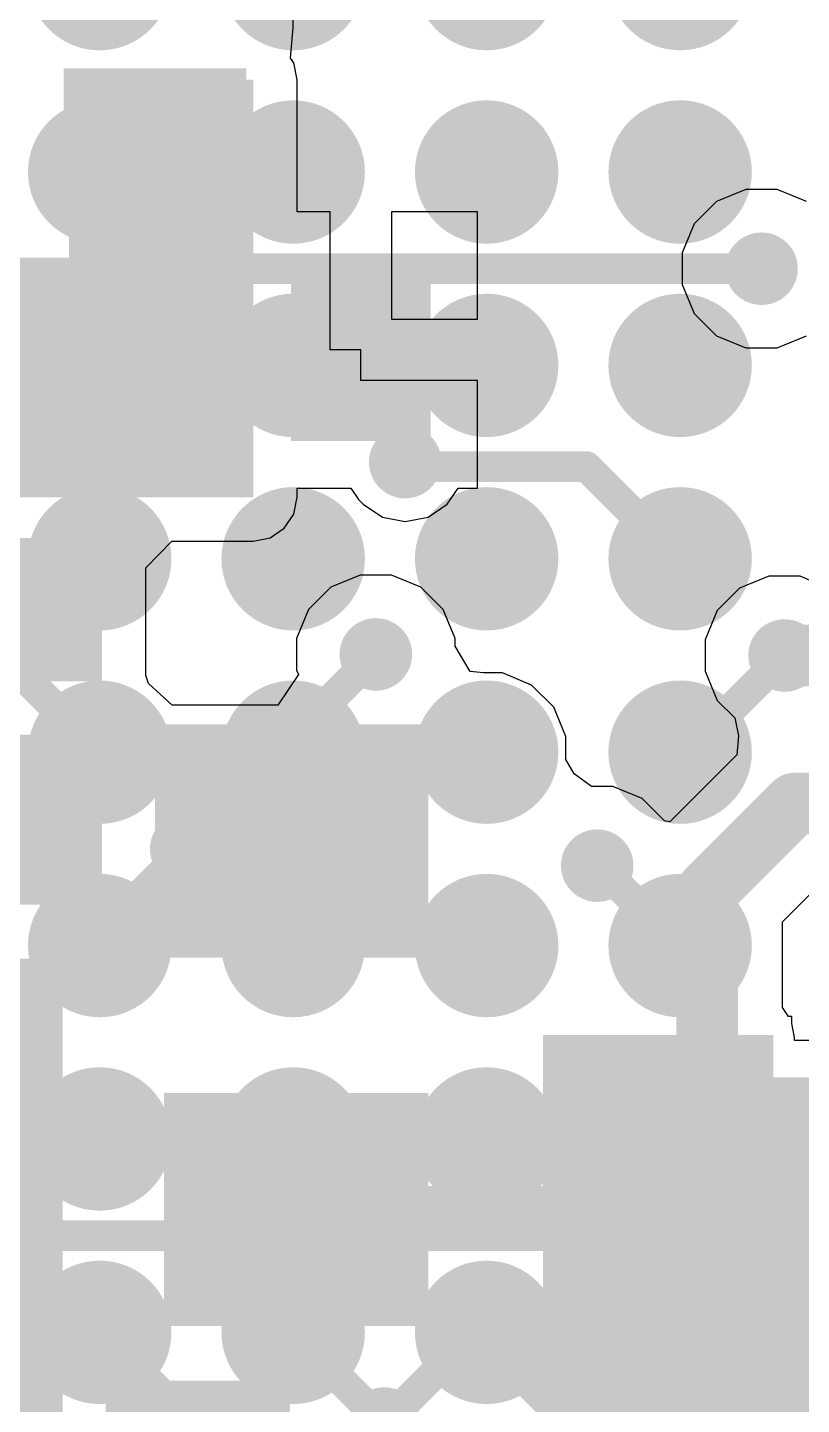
# Model space of a CAD drawing. Header units: millimetres. Extents: x -5.5 to 48.8, y -1.4 to 42.1.
# Drawn here: x 25.15 to 28.35, y 19.72 to 25.41 of the extents above; entities that cross this region are included whole.
import ezdxf

# ---------------------------------------------------------------- set-up
doc = ezdxf.new("R2010")
doc.units = ezdxf.units.MM
for name, color, linetype in [('BottomLayer', 5, 'Continuous'), ('BottomPaste', 16, 'Continuous'), ('BottomSolder', 6, 'Continuous'), ('TopLayer', 1, 'Continuous'), ('TopPaste', 8, 'Continuous'), ('TopSolder', 216, 'Continuous'), ('ViaHoleLayer', 16, 'Continuous')]:
    doc.layers.add(name, color=color, linetype=linetype)

# ---------------------------------------------------------------- blocks, each defined once
blk = doc.blocks.new('DFN_8_EP_2_3__B_28')
at = {"layer": 'BottomLayer'}
for points in [[(-1.825, 0.9), (-1.075, 0.9), (-1.075, 0.6), (-1.825, 0.6)], [(1.075, 0.9), (1.825, 0.9), (1.825, 0.6), (1.075, 0.6)], [(-0.875, 0.725), (0.875, 0.725), (0.875, -0.725), (-0.875, -0.725)], [(-1.825, 0.4), (-1.075, 0.4), (-1.075, 0.1), (-1.825, 0.1)], [(1.075, 0.4), (1.825, 0.4), (1.825, 0.1), (1.075, 0.1)], [(-1.825, -0.1), (-1.075, -0.1), (-1.075, -0.4), (-1.825, -0.4)], [(1.075, -0.1), (1.825, -0.1), (1.825, -0.4), (1.075, -0.4)], [(-1.825, -0.6), (-1.075, -0.6), (-1.075, -0.9), (-1.825, -0.9)], [(1.075, -0.6), (1.825, -0.6), (1.825, -0.9), (1.075, -0.9)]]:
    blk.add_hatch(color=5, dxfattribs=at).paths.add_polyline_path(points)
at = {"layer": 'BottomPaste'}
for points in [[(-1.825, 0.9), (-1.075, 0.9), (-1.075, 0.6), (-1.825, 0.6)], [(1.075, 0.9), (1.825, 0.9), (1.825, 0.6), (1.075, 0.6)], [(-0.875, 0.725), (0.875, 0.725), (0.875, -0.725), (-0.875, -0.725)], [(-1.825, 0.4), (-1.075, 0.4), (-1.075, 0.1), (-1.825, 0.1)], [(1.075, 0.4), (1.825, 0.4), (1.825, 0.1), (1.075, 0.1)], [(-1.825, -0.1), (-1.075, -0.1), (-1.075, -0.4), (-1.825, -0.4)], [(1.075, -0.1), (1.825, -0.1), (1.825, -0.4), (1.075, -0.4)], [(-1.825, -0.6), (-1.075, -0.6), (-1.075, -0.9), (-1.825, -0.9)], [(1.075, -0.6), (1.825, -0.6), (1.825, -0.9), (1.075, -0.9)]]:
    blk.add_hatch(color=16, dxfattribs=at).paths.add_polyline_path(points)
at = {"layer": 'BottomSolder'}
for points in [[(-1.9266, 1.0016), (-0.9734, 1.0016), (-0.9734, 0.4984), (-1.9266, 0.4984)], [(0.9734, 1.0016), (1.9266, 1.0016), (1.9266, 0.4984), (0.9734, 0.4984)], [(-0.9766, 0.8266), (0.9766, 0.8266), (0.9766, -0.8266), (-0.9766, -0.8266)], [(-1.9266, 0.5016), (-0.9734, 0.5016), (-0.9734, -0.0016), (-1.9266, -0.0016)], [(0.9734, 0.5016), (1.9266, 0.5016), (1.9266, -0.0016), (0.9734, -0.0016)], [(-1.9266, 0.0016), (-0.9734, 0.0016), (-0.9734, -0.5016), (-1.9266, -0.5016)], [(0.9734, 0.0016), (1.9266, 0.0016), (1.9266, -0.5016), (0.9734, -0.5016)], [(-1.9266, -0.4984), (-0.9734, -0.4984), (-0.9734, -1.0016), (-1.9266, -1.0016)], [(0.9734, -0.4984), (1.9266, -0.4984), (1.9266, -1.0016), (0.9734, -1.0016)]]:
    blk.add_hatch(color=6, dxfattribs=at).paths.add_polyline_path(points)
blk = doc.blocks.new('196_LFBGA__12_12__41')
at = {"layer": 'TopLayer'}
h = blk.add_hatch(color=1, dxfattribs=at)
edge = h.paths.add_edge_path()
edge.add_arc((2, 3.6), 0.195, 0, 360)
h = blk.add_hatch(color=1, dxfattribs=at)
edge = h.paths.add_edge_path()
edge.add_arc((2.8, 3.6), 0.195, 0, 360)
h = blk.add_hatch(color=1, dxfattribs=at)
edge = h.paths.add_edge_path()
edge.add_arc((3.6, 3.6), 0.195, 0, 360)
h = blk.add_hatch(color=1, dxfattribs=at)
edge = h.paths.add_edge_path()
edge.add_arc((4.4, 3.6), 0.195, 0, 360)
h = blk.add_hatch(color=1, dxfattribs=at)
edge = h.paths.add_edge_path()
edge.add_arc((2, 2.8), 0.195, 0, 360)
h = blk.add_hatch(color=1, dxfattribs=at)
edge = h.paths.add_edge_path()
edge.add_arc((2.8, 2.8), 0.195, 0, 360)
h = blk.add_hatch(color=1, dxfattribs=at)
edge = h.paths.add_edge_path()
edge.add_arc((3.6, 2.8), 0.195, 0, 360)
h = blk.add_hatch(color=1, dxfattribs=at)
edge = h.paths.add_edge_path()
edge.add_arc((4.4, 2.8), 0.195, 0, 360)
h = blk.add_hatch(color=1, dxfattribs=at)
edge = h.paths.add_edge_path()
edge.add_arc((2, 2), 0.195, 0, 360)
h = blk.add_hatch(color=1, dxfattribs=at)
edge = h.paths.add_edge_path()
edge.add_arc((2.8, 2), 0.195, 0, 360)
h = blk.add_hatch(color=1, dxfattribs=at)
edge = h.paths.add_edge_path()
edge.add_arc((3.6, 2), 0.195, 0, 360)
h = blk.add_hatch(color=1, dxfattribs=at)
edge = h.paths.add_edge_path()
edge.add_arc((4.4, 2), 0.195, 0, 360)
h = blk.add_hatch(color=1, dxfattribs=at)
edge = h.paths.add_edge_path()
edge.add_arc((2, 1.2), 0.195, 0, 360)
h = blk.add_hatch(color=1, dxfattribs=at)
edge = h.paths.add_edge_path()
edge.add_arc((2.8, 1.2), 0.195, 0, 360)
h = blk.add_hatch(color=1, dxfattribs=at)
edge = h.paths.add_edge_path()
edge.add_arc((3.6, 1.2), 0.195, 0, 360)
h = blk.add_hatch(color=1, dxfattribs=at)
edge = h.paths.add_edge_path()
edge.add_arc((4.4, 1.2), 0.195, 0, 360)
h = blk.add_hatch(color=1, dxfattribs=at)
edge = h.paths.add_edge_path()
edge.add_arc((2, 0.4), 0.195, 0, 360)
h = blk.add_hatch(color=1, dxfattribs=at)
edge = h.paths.add_edge_path()
edge.add_arc((2.8, 0.4), 0.195, 0, 360)
h = blk.add_hatch(color=1, dxfattribs=at)
edge = h.paths.add_edge_path()
edge.add_arc((3.6, 0.4), 0.195, 0, 360)
h = blk.add_hatch(color=1, dxfattribs=at)
edge = h.paths.add_edge_path()
edge.add_arc((4.4, 0.4), 0.195, 0, 360)
h = blk.add_hatch(color=1, dxfattribs=at)
edge = h.paths.add_edge_path()
edge.add_arc((2, -0.4), 0.195, 0, 360)
h = blk.add_hatch(color=1, dxfattribs=at)
edge = h.paths.add_edge_path()
edge.add_arc((2.8, -0.4), 0.195, 0, 360)
h = blk.add_hatch(color=1, dxfattribs=at)
edge = h.paths.add_edge_path()
edge.add_arc((3.6, -0.4), 0.195, 0, 360)
h = blk.add_hatch(color=1, dxfattribs=at)
edge = h.paths.add_edge_path()
edge.add_arc((4.4, -0.4), 0.195, 0, 360)
h = blk.add_hatch(color=1, dxfattribs=at)
edge = h.paths.add_edge_path()
edge.add_arc((2, -1.2), 0.195, 0, 360)
h = blk.add_hatch(color=1, dxfattribs=at)
edge = h.paths.add_edge_path()
edge.add_arc((2.8, -1.2), 0.195, 0, 360)
h = blk.add_hatch(color=1, dxfattribs=at)
edge = h.paths.add_edge_path()
edge.add_arc((3.6, -1.2), 0.195, 0, 360)
h = blk.add_hatch(color=1, dxfattribs=at)
edge = h.paths.add_edge_path()
edge.add_arc((4.4, -1.2), 0.195, 0, 360)
at = {"layer": 'TopPaste'}
h = blk.add_hatch(color=8, dxfattribs=at)
edge = h.paths.add_edge_path()
edge.add_arc((2, 3.6), 0.195, 0, 360)
h = blk.add_hatch(color=8, dxfattribs=at)
edge = h.paths.add_edge_path()
edge.add_arc((2.8, 3.6), 0.195, 0, 360)
h = blk.add_hatch(color=8, dxfattribs=at)
edge = h.paths.add_edge_path()
edge.add_arc((3.6, 3.6), 0.195, 0, 360)
h = blk.add_hatch(color=8, dxfattribs=at)
edge = h.paths.add_edge_path()
edge.add_arc((4.4, 3.6), 0.195, 0, 360)
h = blk.add_hatch(color=8, dxfattribs=at)
edge = h.paths.add_edge_path()
edge.add_arc((2, 2.8), 0.195, 0, 360)
h = blk.add_hatch(color=8, dxfattribs=at)
edge = h.paths.add_edge_path()
edge.add_arc((2.8, 2.8), 0.195, 0, 360)
h = blk.add_hatch(color=8, dxfattribs=at)
edge = h.paths.add_edge_path()
edge.add_arc((3.6, 2.8), 0.195, 0, 360)
h = blk.add_hatch(color=8, dxfattribs=at)
edge = h.paths.add_edge_path()
edge.add_arc((4.4, 2.8), 0.195, 0, 360)
h = blk.add_hatch(color=8, dxfattribs=at)
edge = h.paths.add_edge_path()
edge.add_arc((2, 2), 0.195, 0, 360)
h = blk.add_hatch(color=8, dxfattribs=at)
edge = h.paths.add_edge_path()
edge.add_arc((2.8, 2), 0.195, 0, 360)
h = blk.add_hatch(color=8, dxfattribs=at)
edge = h.paths.add_edge_path()
edge.add_arc((3.6, 2), 0.195, 0, 360)
h = blk.add_hatch(color=8, dxfattribs=at)
edge = h.paths.add_edge_path()
edge.add_arc((4.4, 2), 0.195, 0, 360)
h = blk.add_hatch(color=8, dxfattribs=at)
edge = h.paths.add_edge_path()
edge.add_arc((2, 1.2), 0.195, 0, 360)
h = blk.add_hatch(color=8, dxfattribs=at)
edge = h.paths.add_edge_path()
edge.add_arc((2.8, 1.2), 0.195, 0, 360)
h = blk.add_hatch(color=8, dxfattribs=at)
edge = h.paths.add_edge_path()
edge.add_arc((3.6, 1.2), 0.195, 0, 360)
h = blk.add_hatch(color=8, dxfattribs=at)
edge = h.paths.add_edge_path()
edge.add_arc((4.4, 1.2), 0.195, 0, 360)
h = blk.add_hatch(color=8, dxfattribs=at)
edge = h.paths.add_edge_path()
edge.add_arc((2, 0.4), 0.195, 0, 360)
h = blk.add_hatch(color=8, dxfattribs=at)
edge = h.paths.add_edge_path()
edge.add_arc((2.8, 0.4), 0.195, 0, 360)
h = blk.add_hatch(color=8, dxfattribs=at)
edge = h.paths.add_edge_path()
edge.add_arc((3.6, 0.4), 0.195, 0, 360)
h = blk.add_hatch(color=8, dxfattribs=at)
edge = h.paths.add_edge_path()
edge.add_arc((4.4, 0.4), 0.195, 0, 360)
h = blk.add_hatch(color=8, dxfattribs=at)
edge = h.paths.add_edge_path()
edge.add_arc((2, -0.4), 0.195, 0, 360)
h = blk.add_hatch(color=8, dxfattribs=at)
edge = h.paths.add_edge_path()
edge.add_arc((2.8, -0.4), 0.195, 0, 360)
h = blk.add_hatch(color=8, dxfattribs=at)
edge = h.paths.add_edge_path()
edge.add_arc((3.6, -0.4), 0.195, 0, 360)
h = blk.add_hatch(color=8, dxfattribs=at)
edge = h.paths.add_edge_path()
edge.add_arc((4.4, -0.4), 0.195, 0, 360)
h = blk.add_hatch(color=8, dxfattribs=at)
edge = h.paths.add_edge_path()
edge.add_arc((2, -1.2), 0.195, 0, 360)
h = blk.add_hatch(color=8, dxfattribs=at)
edge = h.paths.add_edge_path()
edge.add_arc((2.8, -1.2), 0.195, 0, 360)
h = blk.add_hatch(color=8, dxfattribs=at)
edge = h.paths.add_edge_path()
edge.add_arc((3.6, -1.2), 0.195, 0, 360)
h = blk.add_hatch(color=8, dxfattribs=at)
edge = h.paths.add_edge_path()
edge.add_arc((4.4, -1.2), 0.195, 0, 360)
at = {"layer": 'TopSolder'}
h = blk.add_hatch(color=216, dxfattribs=at)
edge = h.paths.add_edge_path()
edge.add_arc((2, 4.4), 0.2966, 0, 360)
h = blk.add_hatch(color=216, dxfattribs=at)
edge = h.paths.add_edge_path()
edge.add_arc((2.8, 4.4), 0.2966, 0, 360)
h = blk.add_hatch(color=216, dxfattribs=at)
edge = h.paths.add_edge_path()
edge.add_arc((3.6, 4.4), 0.2966, 0, 360)
h = blk.add_hatch(color=216, dxfattribs=at)
edge = h.paths.add_edge_path()
edge.add_arc((4.4, 4.4), 0.2966, 0, 360)
h = blk.add_hatch(color=216, dxfattribs=at)
edge = h.paths.add_edge_path()
edge.add_arc((2, 3.6), 0.2966, 0, 360)
h = blk.add_hatch(color=216, dxfattribs=at)
edge = h.paths.add_edge_path()
edge.add_arc((2.8, 3.6), 0.2966, 0, 360)
h = blk.add_hatch(color=216, dxfattribs=at)
edge = h.paths.add_edge_path()
edge.add_arc((3.6, 3.6), 0.2966, 0, 360)
h = blk.add_hatch(color=216, dxfattribs=at)
edge = h.paths.add_edge_path()
edge.add_arc((4.4, 3.6), 0.2966, 0, 360)
h = blk.add_hatch(color=216, dxfattribs=at)
edge = h.paths.add_edge_path()
edge.add_arc((2, 2.8), 0.2966, 0, 360)
h = blk.add_hatch(color=216, dxfattribs=at)
edge = h.paths.add_edge_path()
edge.add_arc((2.8, 2.8), 0.2966, 0, 360)
h = blk.add_hatch(color=216, dxfattribs=at)
edge = h.paths.add_edge_path()
edge.add_arc((3.6, 2.8), 0.2966, 0, 360)
h = blk.add_hatch(color=216, dxfattribs=at)
edge = h.paths.add_edge_path()
edge.add_arc((4.4, 2.8), 0.2966, 0, 360)
h = blk.add_hatch(color=216, dxfattribs=at)
edge = h.paths.add_edge_path()
edge.add_arc((2, 2), 0.2966, 0, 360)
h = blk.add_hatch(color=216, dxfattribs=at)
edge = h.paths.add_edge_path()
edge.add_arc((2.8, 2), 0.2966, 0, 360)
h = blk.add_hatch(color=216, dxfattribs=at)
edge = h.paths.add_edge_path()
edge.add_arc((3.6, 2), 0.2966, 0, 360)
h = blk.add_hatch(color=216, dxfattribs=at)
edge = h.paths.add_edge_path()
edge.add_arc((4.4, 2), 0.2966, 0, 360)
h = blk.add_hatch(color=216, dxfattribs=at)
edge = h.paths.add_edge_path()
edge.add_arc((2, 1.2), 0.2966, 0, 360)
h = blk.add_hatch(color=216, dxfattribs=at)
edge = h.paths.add_edge_path()
edge.add_arc((2.8, 1.2), 0.2966, 0, 360)
h = blk.add_hatch(color=216, dxfattribs=at)
edge = h.paths.add_edge_path()
edge.add_arc((3.6, 1.2), 0.2966, 0, 360)
h = blk.add_hatch(color=216, dxfattribs=at)
edge = h.paths.add_edge_path()
edge.add_arc((4.4, 1.2), 0.2966, 0, 360)
h = blk.add_hatch(color=216, dxfattribs=at)
edge = h.paths.add_edge_path()
edge.add_arc((2, 0.4), 0.2966, 0, 360)
h = blk.add_hatch(color=216, dxfattribs=at)
edge = h.paths.add_edge_path()
edge.add_arc((2.8, 0.4), 0.2966, 0, 360)
h = blk.add_hatch(color=216, dxfattribs=at)
edge = h.paths.add_edge_path()
edge.add_arc((3.6, 0.4), 0.2966, 0, 360)
h = blk.add_hatch(color=216, dxfattribs=at)
edge = h.paths.add_edge_path()
edge.add_arc((4.4, 0.4), 0.2966, 0, 360)
h = blk.add_hatch(color=216, dxfattribs=at)
edge = h.paths.add_edge_path()
edge.add_arc((2, -0.4), 0.2966, 0, 360)
h = blk.add_hatch(color=216, dxfattribs=at)
edge = h.paths.add_edge_path()
edge.add_arc((2.8, -0.4), 0.2966, 0, 360)
h = blk.add_hatch(color=216, dxfattribs=at)
edge = h.paths.add_edge_path()
edge.add_arc((3.6, -0.4), 0.2966, 0, 360)
h = blk.add_hatch(color=216, dxfattribs=at)
edge = h.paths.add_edge_path()
edge.add_arc((4.4, -0.4), 0.2966, 0, 360)
h = blk.add_hatch(color=216, dxfattribs=at)
edge = h.paths.add_edge_path()
edge.add_arc((2, -1.2), 0.2966, 0, 360)
h = blk.add_hatch(color=216, dxfattribs=at)
edge = h.paths.add_edge_path()
edge.add_arc((2.8, -1.2), 0.2966, 0, 360)
h = blk.add_hatch(color=216, dxfattribs=at)
edge = h.paths.add_edge_path()
edge.add_arc((3.6, -1.2), 0.2966, 0, 360)
h = blk.add_hatch(color=216, dxfattribs=at)
edge = h.paths.add_edge_path()
edge.add_arc((4.4, -1.2), 0.2966, 0, 360)
blk = doc.blocks.new('R___0603_B_55')
at = {"layer": 'BottomLayer'}
for points in [[(-1.143, -0.4445), (-1.143, 0.4445), (-0.381, 0.4445), (-0.381, -0.4445)], [(0.381, -0.4445), (0.381, 0.4445), (1.143, 0.4445), (1.143, -0.4445)]]:
    blk.add_hatch(color=5, dxfattribs=at).paths.add_polyline_path(points)
at = {"layer": 'BottomPaste'}
for points in [[(-1.143, -0.4445), (-1.143, 0.4445), (-0.381, 0.4445), (-0.381, -0.4445)], [(0.381, -0.4445), (0.381, 0.4445), (1.143, 0.4445), (1.143, -0.4445)]]:
    blk.add_hatch(color=16, dxfattribs=at).paths.add_polyline_path(points)
at = {"layer": 'BottomSolder'}
for points in [[(-1.2446, -0.5461), (-1.2446, 0.5461), (-0.2794, 0.5461), (-0.2794, -0.5461)], [(0.2794, -0.5461), (0.2794, 0.5461), (1.2446, 0.5461), (1.2446, -0.5461)]]:
    blk.add_hatch(color=6, dxfattribs=at).paths.add_polyline_path(points)
blk = doc.blocks.new('C___0402_B_100')
at = {"layer": 'BottomLayer'}
for points in [[(-0.2413, 0.3175), (-0.2413, -0.3175), (-0.6985, -0.3175), (-0.6985, 0.3175)], [(0.6985, 0.3175), (0.6985, -0.3175), (0.2413, -0.3175), (0.2413, 0.3175)]]:
    blk.add_hatch(color=5, dxfattribs=at).paths.add_polyline_path(points)
at = {"layer": 'BottomPaste'}
for points in [[(-0.2413, 0.3175), (-0.2413, -0.3175), (-0.6985, -0.3175), (-0.6985, 0.3175)], [(0.6985, 0.3175), (0.6985, -0.3175), (0.2413, -0.3175), (0.2413, 0.3175)]]:
    blk.add_hatch(color=16, dxfattribs=at).paths.add_polyline_path(points)
at = {"layer": 'BottomSolder'}
for points in [[(-0.1813, 0.3775), (-0.1813, -0.3775), (-0.7585, -0.3775), (-0.7585, 0.3775)], [(0.7585, 0.3775), (0.7585, -0.3775), (0.1813, -0.3775), (0.1813, 0.3775)]]:
    blk.add_hatch(color=6, dxfattribs=at).paths.add_polyline_path(points)
blk = doc.blocks.new('C___0402_B_101')
at = {"layer": 'BottomLayer'}
for points in [[(-0.2413, 0.3175), (-0.2413, -0.3175), (-0.6985, -0.3175), (-0.6985, 0.3175)], [(0.6985, 0.3175), (0.6985, -0.3175), (0.2413, -0.3175), (0.2413, 0.3175)]]:
    blk.add_hatch(color=5, dxfattribs=at).paths.add_polyline_path(points)
at = {"layer": 'BottomPaste'}
for points in [[(-0.2413, 0.3175), (-0.2413, -0.3175), (-0.6985, -0.3175), (-0.6985, 0.3175)], [(0.6985, 0.3175), (0.6985, -0.3175), (0.2413, -0.3175), (0.2413, 0.3175)]]:
    blk.add_hatch(color=16, dxfattribs=at).paths.add_polyline_path(points)
at = {"layer": 'BottomSolder'}
for points in [[(-0.1813, 0.3775), (-0.1813, -0.3775), (-0.7585, -0.3775), (-0.7585, 0.3775)], [(0.7585, 0.3775), (0.7585, -0.3775), (0.1813, -0.3775), (0.1813, 0.3775)]]:
    blk.add_hatch(color=6, dxfattribs=at).paths.add_polyline_path(points)
blk = doc.blocks.new('C___0402_B_105')
at = {"layer": 'BottomLayer'}
for points in [[(-0.2413, 0.3175), (-0.2413, -0.3175), (-0.6985, -0.3175), (-0.6985, 0.3175)], [(0.6985, 0.3175), (0.6985, -0.3175), (0.2413, -0.3175), (0.2413, 0.3175)]]:
    blk.add_hatch(color=5, dxfattribs=at).paths.add_polyline_path(points)
at = {"layer": 'BottomPaste'}
for points in [[(-0.2413, 0.3175), (-0.2413, -0.3175), (-0.6985, -0.3175), (-0.6985, 0.3175)], [(0.6985, 0.3175), (0.6985, -0.3175), (0.2413, -0.3175), (0.2413, 0.3175)]]:
    blk.add_hatch(color=16, dxfattribs=at).paths.add_polyline_path(points)
at = {"layer": 'BottomSolder'}
for points in [[(-0.1813, 0.3775), (-0.1813, -0.3775), (-0.7585, -0.3775), (-0.7585, 0.3775)], [(0.7585, 0.3775), (0.7585, -0.3775), (0.1813, -0.3775), (0.1813, 0.3775)]]:
    blk.add_hatch(color=6, dxfattribs=at).paths.add_polyline_path(points)
blk = doc.blocks.new('C___0402_B_120')
at = {"layer": 'BottomLayer'}
for points in [[(-0.2413, 0.3175), (-0.2413, -0.3175), (-0.6985, -0.3175), (-0.6985, 0.3175)], [(0.6985, 0.3175), (0.6985, -0.3175), (0.2413, -0.3175), (0.2413, 0.3175)]]:
    blk.add_hatch(color=5, dxfattribs=at).paths.add_polyline_path(points)
at = {"layer": 'BottomPaste'}
for points in [[(-0.2413, 0.3175), (-0.2413, -0.3175), (-0.6985, -0.3175), (-0.6985, 0.3175)], [(0.6985, 0.3175), (0.6985, -0.3175), (0.2413, -0.3175), (0.2413, 0.3175)]]:
    blk.add_hatch(color=16, dxfattribs=at).paths.add_polyline_path(points)
at = {"layer": 'BottomSolder'}
for points in [[(-0.1813, 0.3775), (-0.1813, -0.3775), (-0.7585, -0.3775), (-0.7585, 0.3775)], [(0.7585, 0.3775), (0.7585, -0.3775), (0.1813, -0.3775), (0.1813, 0.3775)]]:
    blk.add_hatch(color=6, dxfattribs=at).paths.add_polyline_path(points)
blk = doc.blocks.new('C___0402_B_122')
at = {"layer": 'BottomLayer'}
for points in [[(-0.2413, 0.3175), (-0.2413, -0.3175), (-0.6985, -0.3175), (-0.6985, 0.3175)], [(0.6985, 0.3175), (0.6985, -0.3175), (0.2413, -0.3175), (0.2413, 0.3175)]]:
    blk.add_hatch(color=5, dxfattribs=at).paths.add_polyline_path(points)
at = {"layer": 'BottomPaste'}
for points in [[(-0.2413, 0.3175), (-0.2413, -0.3175), (-0.6985, -0.3175), (-0.6985, 0.3175)], [(0.6985, 0.3175), (0.6985, -0.3175), (0.2413, -0.3175), (0.2413, 0.3175)]]:
    blk.add_hatch(color=16, dxfattribs=at).paths.add_polyline_path(points)
at = {"layer": 'BottomSolder'}
for points in [[(-0.1813, 0.3775), (-0.1813, -0.3775), (-0.7585, -0.3775), (-0.7585, 0.3775)], [(0.7585, 0.3775), (0.7585, -0.3775), (0.1813, -0.3775), (0.1813, 0.3775)]]:
    blk.add_hatch(color=6, dxfattribs=at).paths.add_polyline_path(points)

msp = doc.modelspace()

# ---------------------------------------------------------------- hatches: boundary and pattern name
at = {"layer": 'BottomLayer'}
for points in [[(25.3238, 23.4696), (26.0858, 23.4696), (26.0858, 25.1968), (25.3238, 25.1968)], [(21.651, 23.4696), (26.0858, 23.4696), (26.0858, 24.4602), (21.651, 24.4602)], [(21.4376, 22.7076), (25.461, 22.7076), (25.461, 23.241), (21.4376, 23.241)], [(21.4376, 21.8268), (25.461, 21.8268), (25.461, 22.4872), (21.4376, 22.4872)], [(25.6794, 21.6662), (26.6954, 21.6662), (26.6954, 22.4282), (25.6794, 22.4282)], [(24.4856, 19.2086), (25.2984, 19.2086), (25.2984, 21.5138), (24.4856, 21.5138)], [(27.3558, 20.828), (28.1432, 20.828), (28.1432, 21.2344), (27.3558, 21.2344)], [(25.4762, 18.6944), (26.2382, 18.6944), (26.2382, 19.815), (25.4762, 19.815)]]:
    msp.add_hatch(color=5, dxfattribs=at).paths.add_polyline_path(points)
h = msp.add_hatch(color=5, dxfattribs=at)
edge = h.paths.add_edge_path()
edge.add_arc((28.1876, 24.415), 0.15, 0, 360)
h = msp.add_hatch(color=5, dxfattribs=at)
edge = h.paths.add_edge_path()
edge.add_arc((25.051, 23.615), 0.15, 0, 360)
h = msp.add_hatch(color=5, dxfattribs=at)
edge = h.paths.add_edge_path()
edge.add_arc((26.7144, 23.615), 0.15, 0, 360)
h = msp.add_hatch(color=5, dxfattribs=at)
edge = h.paths.add_edge_path()
edge.add_arc((26.5929, 22.8195), 0.15, 0, 360)
h = msp.add_hatch(color=5, dxfattribs=at)
edge = h.paths.add_edge_path()
edge.add_arc((28.2827, 22.815), 0.15, 0, 360)
h = msp.add_hatch(color=5, dxfattribs=at)
edge = h.paths.add_edge_path()
edge.add_arc((27.051, 22.415), 0.15, 0, 360)
h = msp.add_hatch(color=5, dxfattribs=at)
edge = h.paths.add_edge_path()
edge.add_arc((25.8088, 22.015), 0.15, 0, 360)
h = msp.add_hatch(color=5, dxfattribs=at)
edge = h.paths.add_edge_path()
edge.add_arc((27.5082, 21.9456), 0.15, 0, 360)
h = msp.add_hatch(color=5, dxfattribs=at)
edge = h.paths.add_edge_path()
edge.add_arc((26.6282, 19.6378), 0.15, 0, 360)
h = msp.add_hatch(color=5, dxfattribs=at)
edge = h.paths.add_edge_path()
edge.add_arc((25.051, 19.615), 0.15, 0, 360)
h = msp.add_hatch(color=5, dxfattribs=at)
edge = h.paths.add_edge_path()
edge.add_arc((25.851, 19.615), 0.15, 0, 360)
at = {"layer": 'TopLayer'}
h = msp.add_hatch(color=1, dxfattribs=at)
edge = h.paths.add_edge_path()
edge.add_arc((28.1876, 24.415), 0.15, 0, 360)
h = msp.add_hatch(color=1, dxfattribs=at)
edge = h.paths.add_edge_path()
edge.add_arc((25.051, 23.615), 0.15, 0, 360)
h = msp.add_hatch(color=1, dxfattribs=at)
edge = h.paths.add_edge_path()
edge.add_arc((26.7144, 23.615), 0.15, 0, 360)
h = msp.add_hatch(color=1, dxfattribs=at)
edge = h.paths.add_edge_path()
edge.add_arc((26.5929, 22.8195), 0.15, 0, 360)
h = msp.add_hatch(color=1, dxfattribs=at)
edge = h.paths.add_edge_path()
edge.add_arc((28.2827, 22.815), 0.15, 0, 360)
h = msp.add_hatch(color=1, dxfattribs=at)
edge = h.paths.add_edge_path()
edge.add_arc((27.051, 22.415), 0.15, 0, 360)
h = msp.add_hatch(color=1, dxfattribs=at)
edge = h.paths.add_edge_path()
edge.add_arc((25.8088, 22.015), 0.15, 0, 360)
h = msp.add_hatch(color=1, dxfattribs=at)
edge = h.paths.add_edge_path()
edge.add_arc((27.5082, 21.9456), 0.15, 0, 360)
h = msp.add_hatch(color=1, dxfattribs=at)
edge = h.paths.add_edge_path()
edge.add_arc((26.6282, 19.6378), 0.15, 0, 360)
h = msp.add_hatch(color=1, dxfattribs=at)
edge = h.paths.add_edge_path()
edge.add_arc((25.051, 19.615), 0.15, 0, 360)
h = msp.add_hatch(color=1, dxfattribs=at)
edge = h.paths.add_edge_path()
edge.add_arc((25.851, 19.615), 0.15, 0, 360)
at = {"layer": 'ViaHoleLayer'}
h = msp.add_hatch(color=16, dxfattribs=at)
edge = h.paths.add_edge_path()
edge.add_arc((28.1876, 24.415), 0.1, 0, 360)
h = msp.add_hatch(color=16, dxfattribs=at)
edge = h.paths.add_edge_path()
edge.add_arc((26.7144, 23.615), 0.1, 0, 360)
h = msp.add_hatch(color=16, dxfattribs=at)
edge = h.paths.add_edge_path()
edge.add_arc((26.5929, 22.8195), 0.1, 0, 360)
h = msp.add_hatch(color=16, dxfattribs=at)
edge = h.paths.add_edge_path()
edge.add_arc((28.2827, 22.815), 0.1, 0, 360)
h = msp.add_hatch(color=16, dxfattribs=at)
edge = h.paths.add_edge_path()
edge.add_arc((27.051, 22.415), 0.1, 0, 360)
h = msp.add_hatch(color=16, dxfattribs=at)
edge = h.paths.add_edge_path()
edge.add_arc((25.8088, 22.015), 0.1, 0, 360)
h = msp.add_hatch(color=16, dxfattribs=at)
edge = h.paths.add_edge_path()
edge.add_arc((27.5082, 21.9456), 0.1, 0, 360)
h = msp.add_hatch(color=16, dxfattribs=at)
edge = h.paths.add_edge_path()
edge.add_arc((26.6282, 19.6378), 0.1, 0, 360)

# ---------------------------------------------------------------- linework, layer by layer
at = {"layer": 'BottomLayer'}
for p, q in [((26.2402, 25.2857), (26.2509, 25.4127)), ((26.2509, 25.4127), (26.2509, 25.4573)), ((26.2533, 25.2662), (26.2402, 25.2857)), ((26.2671, 25.1968), (26.2533, 25.2662)), ((26.2671, 24.6507), (26.2671, 25.1968)), ((28.1224, 24.7428), (28.0019, 24.6929)), ((28.2528, 24.7428), (28.1224, 24.7428)), ((28.3733, 24.6929), (28.2528, 24.7428)), ((28.0019, 24.6929), (27.9097, 24.6007)), ((26.4033, 24.6507), (26.2671, 24.6507)), ((26.4033, 24.0792), (26.4033, 24.6507)), ((27.0129, 24.6507), (26.6573, 24.6507)), ((26.6573, 24.6507), (26.6573, 24.2062)), ((27.0129, 24.2062), (27.0129, 24.6507)), ((27.9097, 24.6007), (27.8598, 24.4802)), ((27.8598, 24.4802), (27.8598, 24.3498)), ((27.8598, 24.3498), (27.9097, 24.2293)), ((27.9097, 24.2293), (28.0019, 24.1371)), ((26.6573, 24.2062), (27.0129, 24.2062)), ((28.0019, 24.1371), (28.1224, 24.0872)), ((28.2528, 24.0872), (28.3733, 24.1371)), ((26.5303, 24.0792), (26.4033, 24.0792)), ((26.5303, 23.9522), (26.5303, 24.0792)), ((28.1224, 24.0872), (28.2528, 24.0872)), ((27.0129, 23.9522), (26.5303, 23.9522)), ((27.0129, 23.5077), (27.0129, 23.9522)), ((26.2533, 23.4002), (26.2671, 23.4696)), ((26.2671, 23.4696), (26.2671, 23.5077)), ((26.2671, 23.5077), (26.4896, 23.5077)), ((26.4896, 23.5077), (26.5214, 23.46)), ((26.8883, 23.441), (26.9329, 23.5077)), ((26.9329, 23.5077), (27.0129, 23.5077)), ((26.5214, 23.46), (26.5404, 23.441)), ((26.5404, 23.441), (26.6202, 23.3877)), ((26.8085, 23.3877), (26.8883, 23.441)), ((26.214, 23.3414), (26.2533, 23.4002)), ((26.6202, 23.3877), (26.7144, 23.369)), ((26.7144, 23.369), (26.8085, 23.3877)), ((26.0858, 23.2883), (26.1552, 23.3021)), ((26.1552, 23.3021), (26.214, 23.3414)), ((25.6423, 23.1774), (25.7497, 23.2883)), ((25.7497, 23.2883), (26.0858, 23.2883)), ((25.6423, 22.7316), (25.6423, 23.1774)), ((26.5277, 23.1473), (26.4072, 23.0974)), ((26.6581, 23.1473), (26.5277, 23.1473)), ((26.7785, 23.0974), (26.6581, 23.1473)), ((28.2175, 23.1428), (28.097, 23.0929)), ((28.3479, 23.1428), (28.2175, 23.1428)), ((28.389, 23.1258), (28.3479, 23.1428)), ((26.4072, 23.0974), (26.315, 23.0051)), ((26.8708, 23.0051), (26.7785, 23.0974)), ((28.097, 23.0929), (28.0048, 23.0007)), ((26.315, 23.0051), (26.2651, 22.8847)), ((26.9207, 22.8847), (26.8708, 23.0051)), ((28.0048, 23.0007), (27.9549, 22.8802)), ((26.2651, 22.8847), (26.2651, 22.7543)), ((26.9207, 22.8533), (26.9207, 22.8847)), ((26.9826, 22.7482), (26.9207, 22.8533)), ((27.9549, 22.8802), (27.9549, 22.7498)), ((25.6523, 22.6985), (25.6423, 22.7316)), ((26.2724, 22.7365), (26.1876, 22.6095)), ((26.2651, 22.7543), (26.2724, 22.7365)), ((27.038, 22.7428), (26.9826, 22.7482)), ((27.1162, 22.7428), (27.038, 22.7428)), ((27.2367, 22.6929), (27.1162, 22.7428)), ((27.9549, 22.7498), (28.0048, 22.6293)), ((25.7504, 22.6095), (25.6523, 22.6985)), ((27.3289, 22.6007), (27.2367, 22.6929)), ((28.0048, 22.6293), (28.077, 22.5571)), ((26.1876, 22.6095), (25.7504, 22.6095)), ((27.3788, 22.4802), (27.3289, 22.6007)), ((28.077, 22.5571), (28.0925, 22.4824)), ((27.3788, 22.3843), (27.3788, 22.4802)), ((28.0925, 22.4824), (28.0861, 22.4042)), ((28.0861, 22.4042), (27.8087, 22.1268)), ((27.4131, 22.325), (27.3788, 22.3843)), ((27.4846, 22.2734), (27.4131, 22.325)), ((27.5734, 22.2734), (27.4846, 22.2734)), ((27.6939, 22.2235), (27.5734, 22.2734)), ((27.7861, 22.1313), (27.6939, 22.2235)), ((27.8087, 22.1268), (27.7861, 22.1313)), ((28.2738, 21.7129), (28.4533, 21.8924)), ((28.2738, 21.359), (28.2738, 21.7129)), ((28.2988, 21.3216), (28.2738, 21.359)), ((28.3128, 21.3216), (28.2988, 21.3216)), ((28.3128, 21.2931), (28.3128, 21.3216)), ((28.3245, 21.2344), (28.3128, 21.2931)), ((28.3245, 21.2228), (28.3245, 21.2344)), ((29.083, 21.2228), (28.3245, 21.2228))]:
    msp.add_line(p, q, dxfattribs=at)
for points, const_width in [([(26.5303, 24.0792), (26.6954, 23.9141)], 0.127), ([(26.6954, 23.634), (26.6954, 23.9141)], 0.127), ([(26.6954, 23.634), (26.7144, 23.615)], 0.127), ([(28.2827, 22.815), (29.3174, 22.815)], 0.254), ([(27.963, 21.8416), (28.3246, 22.2032)], 0.254), ([(28.3246, 22.2032), (33.499, 22.2032)], 0.254), ([(27.963, 21.0168), (27.963, 21.8416)], 0.254), ([(27.94, 20.9938), (27.963, 21.0168)], 0.254), ([(27.76, 20.9938), (27.94, 20.9938)], 0.254), ([(26.2382, 20.5232), (26.2676, 20.4938)], 0.254), ([(26.2676, 20.4938), (27.76, 20.4938)], 0.254), ([(27.76, 20.4938), (28.96, 20.4938)], 0.254), ([(26.6282, 19.6378), (26.9842, 19.9938)], 0.127), ([(26.9842, 19.9938), (27.466, 19.9938)], 0.127), ([(27.466, 19.9938), (27.76, 19.9938)], 0.127)]:
    msp.add_lwpolyline(points, dxfattribs=dict(at, const_width=const_width))
for points, const_width in [([(26.4986, 24.0792, 1), (26.562, 24.0792, 1)], 0.0635), ([(26.6637, 23.9141, 1), (26.7271, 23.9141, 1)], 0.0635), ([(26.6637, 23.9141, 1), (26.7271, 23.9141, 1)], 0.0635), ([(26.6637, 23.634, 1), (26.7271, 23.634, 1)], 0.0635), ([(26.6637, 23.634, 1), (26.7271, 23.634, 1)], 0.0635), ([(26.6826, 23.615, 1), (26.7461, 23.615, 1)], 0.0635), ([(28.2192, 22.815, 1), (28.3462, 22.815, 1)], 0.127), ([(28.2611, 22.2032, 1), (28.3881, 22.2032, 1)], 0.127), ([(28.2611, 22.2032, 1), (28.3881, 22.2032, 1)], 0.127), ([(27.8995, 21.8416, 1), (28.0265, 21.8416, 1)], 0.127), ([(27.8995, 21.8416, 1), (28.0265, 21.8416, 1)], 0.127), ([(27.8995, 21.0168, 1), (28.0265, 21.0168, 1)], 0.127), ([(27.8995, 21.0168, 1), (28.0265, 21.0168, 1)], 0.127), ([(27.6965, 20.9938, 1), (27.8235, 20.9938, 1)], 0.127), ([(27.8765, 20.9938, 1), (28.0035, 20.9938, 1)], 0.127), ([(27.8765, 20.9938, 1), (28.0035, 20.9938, 1)], 0.127), ([(26.1747, 20.5232, 1), (26.3017, 20.5232, 1)], 0.127), ([(26.2041, 20.4938, 1), (26.3311, 20.4938, 1)], 0.127), ([(26.2041, 20.4938, 1), (26.3311, 20.4938, 1)], 0.127), ([(27.6965, 20.4938, 1), (27.8235, 20.4938, 1)], 0.127), ([(27.6965, 20.4938, 1), (27.8235, 20.4938, 1)], 0.127), ([(26.9525, 19.9938, 1), (27.016, 19.9938, 1)], 0.0635), ([(26.9525, 19.9938, 1), (27.016, 19.9938, 1)], 0.0635), ([(27.4342, 19.9938, 1), (27.4977, 19.9938, 1)], 0.0635), ([(27.4342, 19.9938, 1), (27.4977, 19.9938, 1)], 0.0635), ([(27.7283, 19.9938, 1), (27.7918, 19.9938, 1)], 0.0635)]:
    msp.add_lwpolyline(points, format="xyb", close=True, dxfattribs=dict(at, const_width=const_width))
at = {"layer": 'TopLayer'}
for points, const_width in [([(25.451, 24.015), (25.851, 24.415)], 0.127), ([(25.851, 24.415), (28.1876, 24.415)], 0.127), ([(26.7144, 23.615), (26.7328, 23.5966)], 0.127), ([(26.7328, 23.5966), (27.4634, 23.5966)], 0.127), ([(27.4634, 23.5966), (27.845, 23.215)], 0.127), ([(24.651, 23.215), (25.4124, 22.4536)], 0.127), ([(27.845, 23.215), (27.851, 23.215)], 0.127), ([(26.251, 22.4776), (26.5929, 22.8195)], 0.127), ([(27.8827, 22.415), (28.2827, 22.815)], 0.127), ([(25.4124, 22.4536), (25.4508, 22.4536)], 0.127), ([(26.251, 22.415), (26.251, 22.4776)], 0.127), ([(27.851, 22.415), (27.8827, 22.415)], 0.127), ([(25.4088, 21.615), (25.8088, 22.015)], 0.127), ([(27.5082, 21.9456), (27.5143, 21.9456)], 0.127), ([(27.5143, 21.9456), (27.8449, 21.615)], 0.127), ([(27.8449, 21.615), (27.851, 21.615)], 0.127), ([(25.051, 20.415), (30.4375, 20.415)], 0.127), ([(25.451, 20.015), (25.851, 19.615)], 0.127), ([(26.251, 20.015), (26.6282, 19.6378)], 0.127), ([(27.051, 20.015), (27.4572, 19.6088)], 0.1778)]:
    msp.add_lwpolyline(points, dxfattribs=dict(at, const_width=const_width))
for points, const_width in [([(25.8192, 24.415, 1), (25.8827, 24.415, 1)], 0.0635), ([(25.8192, 24.415, 1), (25.8827, 24.415, 1)], 0.0635), ([(28.1559, 24.415, 1), (28.2194, 24.415, 1)], 0.0635), ([(25.4193, 24.015, 1), (25.4828, 24.015, 1)], 0.0635), ([(26.6826, 23.615, 1), (26.7461, 23.615, 1)], 0.0635), ([(26.701, 23.5966, 1), (26.7645, 23.5966, 1)], 0.0635), ([(26.701, 23.5966, 1), (26.7645, 23.5966, 1)], 0.0635), ([(27.4317, 23.5966, 1), (27.4952, 23.5966, 1)], 0.0635), ([(27.4317, 23.5966, 1), (27.4952, 23.5966, 1)], 0.0635), ([(27.8133, 23.215, 1), (27.8768, 23.215, 1)], 0.0635), ([(27.8133, 23.215, 1), (27.8768, 23.215, 1)], 0.0635), ([(27.8192, 23.215, 1), (27.8827, 23.215, 1)], 0.0635), ([(26.5611, 22.8195, 1), (26.6246, 22.8195, 1)], 0.0635), ([(28.2509, 22.815, 1), (28.3144, 22.815, 1)], 0.0635), ([(25.3807, 22.4536, 1), (25.4442, 22.4536, 1)], 0.0635), ([(25.3807, 22.4536, 1), (25.4442, 22.4536, 1)], 0.0635), ([(25.419, 22.4536, 1), (25.4825, 22.4536, 1)], 0.0635), ([(26.2192, 22.4776, 1), (26.2827, 22.4776, 1)], 0.0635), ([(26.2192, 22.4776, 1), (26.2827, 22.4776, 1)], 0.0635), ([(26.2192, 22.415, 1), (26.2827, 22.415, 1)], 0.0635), ([(27.8192, 22.415, 1), (27.8827, 22.415, 1)], 0.0635), ([(27.8509, 22.415, 1), (27.9144, 22.415, 1)], 0.0635), ([(27.8509, 22.415, 1), (27.9144, 22.415, 1)], 0.0635), ([(25.7771, 22.015, 1), (25.8406, 22.015, 1)], 0.0635), ([(27.4764, 21.9456, 1), (27.54, 21.9456, 1)], 0.0635), ([(27.4826, 21.9456, 1), (27.5461, 21.9456, 1)], 0.0635), ([(27.4826, 21.9456, 1), (27.5461, 21.9456, 1)], 0.0635), ([(25.3771, 21.615, 1), (25.4406, 21.615, 1)], 0.0635), ([(27.8132, 21.615, 1), (27.8767, 21.615, 1)], 0.0635), ([(27.8132, 21.615, 1), (27.8767, 21.615, 1)], 0.0635), ([(27.8192, 21.615, 1), (27.8827, 21.615, 1)], 0.0635), ([(25.4193, 20.015, 1), (25.4828, 20.015, 1)], 0.0635), ([(26.2192, 20.015, 1), (26.2827, 20.015, 1)], 0.0635), ([(27.0066, 20.015, 1), (27.0954, 20.015, 1)], 0.0889)]:
    msp.add_lwpolyline(points, format="xyb", close=True, dxfattribs=dict(at, const_width=const_width))

# ---------------------------------------------------------------- block references
for name, p in [('196_LFBGA__12_12__41', (23.451, 21.215)), ('C___0402_B_101', (24.46, 21.1838)), ('C___0402_B_100', (24.46, 20.2186))]:
    msp.add_blockref(name, p)
for name, p, rotation in [('C___0402_B_120', (25.6794, 25.4254), 270), ('C___0402_B_122', (26.0604, 24.0792), 180), ('C___0402_B_105', (24.8666, 22.5425), 90), ('R___0603_B_55', (26.2636, 21.2852), 90), ('DFN_8_EP_2_3__B_28', (29.21, 20.2438), 180)]:
    msp.add_blockref(name, p, dxfattribs=dict(rotation=rotation))

doc.saveas('drawing.dxf')
